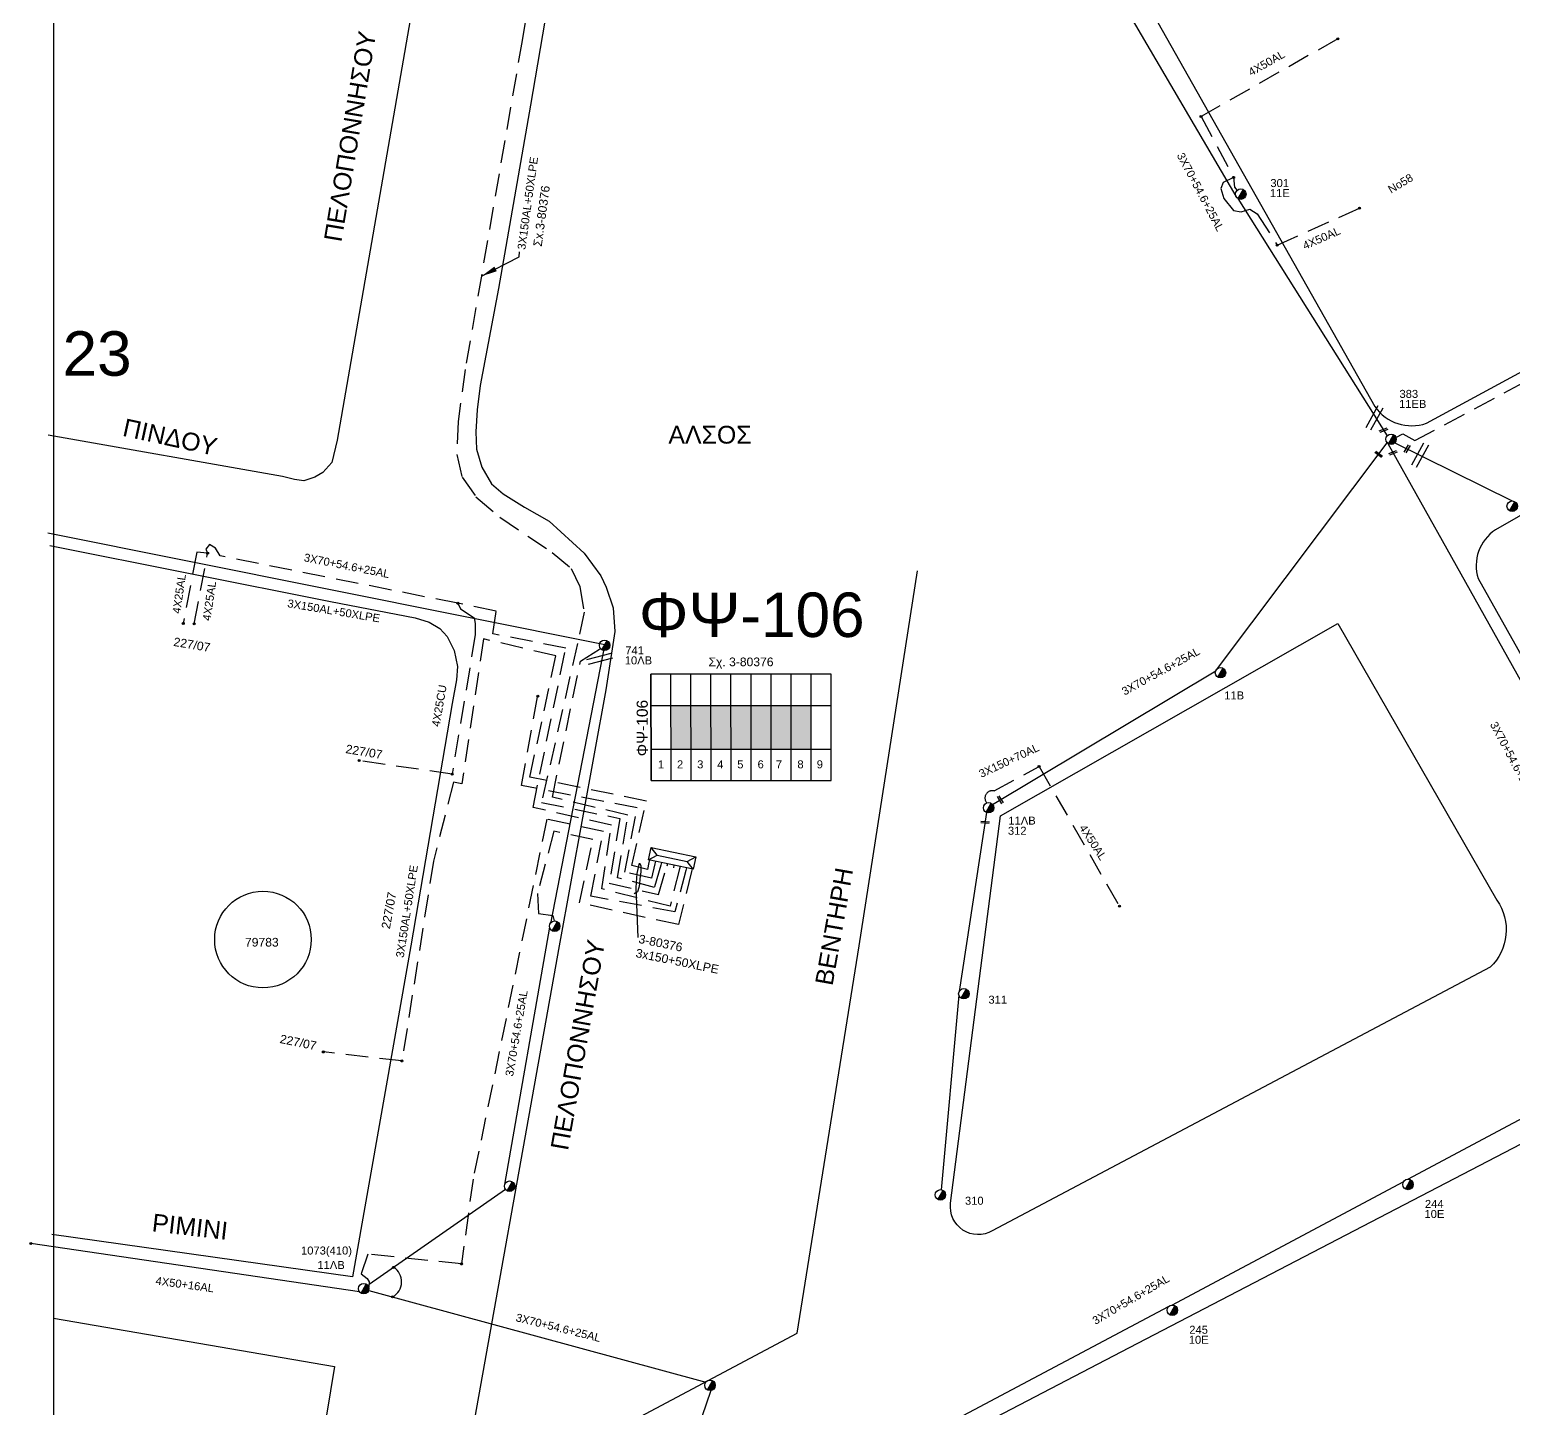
# Model space of a CAD drawing. Header units: millimetres. Extents: x 895 to 1951, y 728 to 1259.
# Drawn here: x 895 to 1061.8, y 893.3 to 1048.4 of the extents above; entities that cross this region are included whole.
import ezdxf
from ezdxf.enums import TextEntityAlignment as Align

# ---------------------------------------------------------------- set-up
doc = ezdxf.new("R2010")
doc.units = ezdxf.units.MM
doc.linetypes.add('DASHED', pattern=[19.05, 12.7, -6.35])
for name, color, linetype in [('Ασφαλειοκιβώτια Χ.Τ 9 αναχωρήσεων', 7, 'Continuous'), ('Γέφυρες Εναέριου Δικτύου', 7, 'Continuous'), ('Γυμνά εναέρια ΧΤ και ΦΟΠ (3Φ)   4x50+16AL', 7, 'Continuous'), ('Επιγραφές - Σχήματα', 7, 'Continuous'), ('Καλώδια ΧΤ   3x150AL+50XLPE', 7, 'DASHED'), ('Καλώδια ΧΤ   4x25CU', 7, 'DASHED'), ('Μηχανική τομή', 7, 'Continuous'), ('Στύλος ΦΜ', 7, 'Continuous'), ('Στύλος ΦΜ @ 1', 7, 'Continuous'), ('Συνδέσεις', 7, 'Continuous'), ('Συνεστραμμένα ΧΤ   3x70+54.6+25 AL', 7, 'SYN_LINE'), ('Τομή', 7, 'Continuous'), ('Υποσταθμός πόλεως', 7, 'Continuous'), ('Υπόβαθρο ΔΕΗ', 7, 'Continuous'), ('Υπόγεια καλώδια Δικτύου ΧΤ και Παρ. ΧΤ - 3X150+70 AL', 7, 'DASHED'), ('Υπόγεια καλώδια Παροχών ΧΤ   .15', 7, 'DASHED'), ('Υπόγεια καλώδια Παροχών ΧΤ   4x25', 7, 'DASHED'), ('Υπόγεια καλώδια Παροχών ΧΤ   4x50AL', 7, 'DASHED')]:
    doc.layers.add(name, color=color, linetype=linetype)
doc.styles.get("Standard").update_dxf_attribs({"font": 'ARIAL.TTF'})
doc.linetypes.add('SYN_LINE', pattern='A,0.5,-0.0001,["/\\/\\/\\/",Standard,S=0.1,R=0,X=0,Y=-0.05],-0.25', length=0.7501)
doc.dimstyles.new('ISO-25', dxfattribs={"dimtxt": 2.5, "dimasz": 2.5, "dimexe": 1.25, "dimexo": 0.625, "dimtad": 1, "dimtxsty": 'Standard', "dimcen": 2.5, "dimadec": 0, "dimazin": 0, "dimtfac": 1, "dimtmove": 0, "dimatfit": 3, "dimfxl": 1, "dimarcsym": 0})

# ---------------------------------------------------------------- blocks, each defined once
blk = doc.blocks.new('ΥΠΑΡΧΩΝ ΤΣΙΜΕΝΤΕΝΙΟΣ ΣΤΥΛΟΣ')
at = {"layer": 'Στύλος ΦΜ'}
blk.add_hatch(color=7, dxfattribs=at).paths.add_polyline_path([(-1.29, -2.28, 0.574793), (2.62, 0, 0.268822), (1.3, 2.27)])
at = {"layer": 'Στύλος ΦΜ', "color": 7}
blk.add_line((-1.29, -2.28), (1.3, 2.27), dxfattribs=at)
blk.add_circle((0, 0), 2.62, dxfattribs=at)
at = {"layer": 'Στύλος ΦΜ', "flags": 4}
for tag, p in [('ΑΡΙΘΜΟΣ', (-4.68, 8.05)), ('ΤΥΠΟΣ', (-4.91, 3.03))]:
    blk.add_attdef(tag, p, '', height=4, dxfattribs=at)
blk = doc.blocks.new('ΜΗΧΑΝΙΚΗ ΤΟΜΗ')
at = {"layer": 'Μηχανική τομή', "ltscale": 40}
for p, q in [((-1.89, 0.78), (1.89, 0.78)), ((1.89, 0), (-1.89, 0))]:
    blk.add_line(p, q, dxfattribs=at)
blk = doc.blocks.new('ΥΠΟΣΤΑΘΜΟΣ ΠΟΛΕΩΣ 8 ΑΝΑΧΩΡΗΣΕΩΝ')
at = {"layer": 'Υποσταθμός πόλεως', "linetype": 'Continuous', "ltscale": 40}
for p, q in [((-8.18, -2.82), (-8.18, -4)), ((-5.9, -2.82), (-5.9, -4)), ((-3.55, -2.82), (-3.55, -4)), ((-1.28, -2.82), (-1.28, -4)), ((1.23, -2.82), (1.23, -4)), ((3.56, -2.82), (3.56, -4)), ((6.03, -2.82), (6.03, -4)), ((8.16, -2.82), (8.16, -4))]:
    blk.add_line(p, q, dxfattribs=at)
blk.add_lwpolyline([(-8.57, 2.82), (8.57, 2.82), (8.57, -2.82), (-8.57, -2.82)], close=True, dxfattribs=at)
for points in [[(-5.75, 0), (-8.57, 2.82)], [(5.75, 0), (8.57, 2.82)], [(-8.57, -2.82), (-5.75, 0)], [(-5.75, 0), (5.75, 0)], [(8.57, -2.82), (5.75, 0)]]:
    blk.add_lwpolyline(points, dxfattribs=at)
at = {"layer": 'Υποσταθμός πόλεως', "linetype": 'SYN_LINE', "ltscale": 40, "flags": 1}
for tag, p in [('ΜΕΤΑΣΧΗΜΑΤΙΣΜΟΣ', (9.59, 1.44)), ('ΙΣΧΥΣ', (9.57, -1.35)), ('ΑΡΙΘΜΟΣ', (9.69, -4.07))]:
    blk.add_attdef(tag, p, '', height=1.8, dxfattribs=at)
blk = doc.blocks.new('ΤΟΜΗ')
at = {"layer": 'Τομή', "ltscale": 40}
for p, q in [((-5.68, 0), (5.68, 0)), ((5.68, -2.33), (-5.68, -2.33))]:
    blk.add_line(p, q, dxfattribs=at)
blk = doc.blocks.new('_ΣΥΝΔΕΣΗ')
at = {"layer": 'Συνδέσεις', "linetype": 'SYN_LINE', "ltscale": 40}
blk.add_hatch(color=256, dxfattribs=at).paths.add_polyline_path([(0.5, -0.01, 1), (-0.5, -0.01, 1)])
at = {"layer": 'Συνδέσεις'}
blk.add_circle((0, -0.01), 0.5, dxfattribs=at)
blk = doc.blocks.new('ΑΣΦΑΛΕΙΟΚΙΒΩΤΙΟ ΥΠΟΣΤΑΘΜΟΥ 9 ΑΝΑΧΩΡΗΣΕΩΝ')
at = {"layer": 'Ασφαλειοκιβώτια Χ.Τ 9 αναχωρήσεων', "ltscale": 40}
for p, q in [((-23.8, 40.36), (24.02, 40.36)), ((-9.72, 40.36), (-9.72, -40.64)), ((9.94, 40.36), (9.94, -40.64)), ((-23.8, 31.36), (24.02, 31.36)), ((-23.8, 22.36), (24.02, 22.36)), ((-23.8, 13.36), (24.02, 13.36)), ((-23.8, 4.36), (24.02, 4.36)), ((-23.8, -4.64), (24.02, -4.64)), ((-23.8, -13.64), (24.02, -13.64)), ((-23.8, -22.64), (24.02, -22.64)), ((-23.8, -31.64), (24.02, -31.64))]:
    blk.add_line(p, q, dxfattribs=at)
at = {"layer": 'Ασφαλειοκιβώτια Χ.Τ 9 αναχωρήσεων'}
blk.add_lwpolyline([(-23.8, -40.64), (24.02, -40.64), (24.02, 40.36), (-23.8, 40.36)], close=True, dxfattribs=at)
for s, p in [('1', (-18.29, 37.24)), ('2', (-18.29, 28.67)), ('3', (-18.29, 19.6)), ('4', (-18.29, 10.58)), ('5', (-18.29, 1.57)), ('6', (-18.29, -7.57)), ('7', (-18.29, -15.81)), ('8', (-18.29, -25.5)), ('9', (-18.29, -34.19))]:
    blk.add_text(s, height=3.6, rotation=270, dxfattribs=at).set_placement(p)
at = {"layer": 'Ασφαλειοκιβώτια Χ.Τ 9 αναχωρήσεων', "ltscale": 40}
for tag, height, p in [('ΟΝΟΜΑ', 5, (-0.16, 44.31)), ('ΚΕΙΜΕΝΟ 1', 2, (17.06, 35.59)), ('ΚΕΙΜΕΝΟ 2', 2, (17.06, 26.88)), ('ΚΕΙΜΕΝΟ 3', 2, (17.06, 17.69)), ('ΚΕΙΜΕΝΟ 4', 2, (17.06, 8.71)), ('ΚΕΙΜΕΝΟ 5', 2, (17.06, -0.13)), ('ΚΕΙΜΕΝΟ 6', 2, (17.06, -9.05)), ('ΚΕΙΜΕΝΟ 7', 2, (17.06, -18.13)), ('ΚΕΙΜΕΝΟ 8', 2, (17.06, -26.85)), ('ΚΕΙΜΕΝΟ 9', 2, (17.06, -35.99)), ('ΣΧ', 2, (-0.1, -42.64))]:
    blk.add_attdef(tag, text='', height=height, dxfattribs=at).set_placement(p, align=Align.MIDDLE_CENTER)

msp = doc.modelspace()

# ---------------------------------------------------------------- hatches: boundary and pattern name
at = {"layer": 'Ασφαλειοκιβώτια Χ.Τ 9 αναχωρήσεων'}
for color, points in [(2, [(969.35, 972.36), (967.1, 972.36), (967.1, 967.45), (969.35, 967.45)]), (27, [(971.6, 972.36), (969.35, 972.36), (969.35, 967.45), (971.6, 967.45)]), (62, [(973.85, 972.36), (971.6, 972.36), (971.6, 967.45), (973.85, 967.45)]), (5, [(976.1, 972.36), (973.85, 972.36), (973.85, 967.45), (976.1, 967.45)]), (30, [(978.35, 972.36), (976.1, 972.36), (976.1, 967.45), (978.35, 967.45)]), (6, [(980.6, 972.37), (978.35, 972.36), (978.35, 967.45), (980.6, 967.45)]), (85, [(982.85, 972.37), (980.6, 972.37), (980.6, 967.45), (982.85, 967.45)])]:
    msp.add_hatch(color=color, dxfattribs=at).paths.add_polyline_path(points)

# ---------------------------------------------------------------- linework, layer by layer
at = {"layer": 'Γέφυρες Εναέριου Δικτύου'}
msp.add_arc((934.87, 907.56), 1.93, 298.5172, 57.7618, dxfattribs=at)
at = {"layer": 'Γυμνά εναέρια ΧΤ και ΦΟΠ (3Φ)   4x50+16AL', "color": 85}
msp.add_lwpolyline([(932.08, 906.42), (895.09, 911.86)], dxfattribs=at)
at = {"layer": 'Επιγραφές - Σχήματα'}
msp.add_lwpolyline([(897.66, 745.99), (1897.31, 745.99), (1897.31, 1250.94), (897.66, 1250.94)], close=True, dxfattribs=at)
msp.add_lwpolyline([(963.42, 946.27), (963.19, 951.89), (963.28, 953.49), (963.56, 954.66), (963.7, 954.38), (963.7, 953.68), (963.61, 952.88), (963.56, 952.27), (963.47, 951.89), (963.33, 951.43), (962.95, 951.19)], dxfattribs=at)
msp.add_circle((921.21, 946.05), 5.43, dxfattribs=at)
at = {"layer": 'Καλώδια ΧΤ   3x150AL+50XLPE', "color": 27, "ltscale": 0.2}
msp.add_lwpolyline([(961.14, 1081.77), (960.32, 1081.39), (960.03, 1080.02), (955.32, 1075.95), (950.36, 1047.18), (943.95, 1010.16), (943.15, 1004.33), (943.03, 1000.61), (943.61, 998.06), (945.16, 995.84), (947.84, 993.55), (953.74, 989.6), (955.87, 987.8), (956.84, 985.75), (957.34, 982.87), (956.58, 979.34), (952.54, 961.48), (961.35, 959.68), (960.16, 952.39), (965.7, 951.12), (966.64, 954.29)], dxfattribs=at)
at = {"layer": 'Καλώδια ΧΤ   3x150AL+50XLPE', "color": 62, "ltscale": 0.2}
msp.add_lwpolyline([(968.06, 953.99), (967, 949.8), (959.32, 951.75), (960.4, 958.92), (951.58, 960.91), (955.26, 978.81), (947.05, 980.45), (947.43, 982.99), (943.13, 983.87), (916.38, 989.2), (915.86, 990.08), (915.2, 990.49), (914.77, 989.95), (914.99, 989.52)], dxfattribs=at)
at = {"layer": 'Καλώδια ΧΤ   3x150AL+50XLPE', "color": 5, "ltscale": 0.2}
msp.add_lwpolyline([(964.61, 954.72), (964.46, 953.93), (962.7, 954.38), (964.33, 961.61), (951.24, 964.33), (954.13, 977.96), (946, 979.87), (943.58, 963.55), (942.62, 963.75), (940.38, 954.85), (936.84, 932.4), (928, 933.41)], dxfattribs=at)
at = {"layer": 'Καλώδια ΧΤ   3x150AL+50XLPE', "color": 2, "ltscale": 0.2}
msp.add_lwpolyline([(965.97, 954.43), (965.23, 951.92), (961.08, 953.01), (962.26, 960.04), (953.76, 962.06), (956.92, 977.36), (959.17, 978.79)], dxfattribs=at)
at = {"layer": 'Καλώδια ΧΤ   3x150AL+50XLPE', "color": 30, "ltscale": 0.2}
msp.add_lwpolyline([(965.28, 954.58), (964.9, 952.96), (961.91, 953.64), (963.29, 960.88), (950.3, 963.36), (952.11, 973.42)], dxfattribs=at)
at = {"layer": 'Καλώδια ΧΤ   3x150AL+50XLPE', "color": 85, "ltscale": 0.2}
msp.add_lwpolyline([(968.78, 953.83), (967.54, 949.17), (958.08, 950.93), (959.5, 958.21), (953.13, 959.58), (944.84, 919.1), (943.53, 909.57), (933, 910.68), (932.24, 908.46), (932.94, 907.95), (933.16, 907.55), (933.11, 906.95)], dxfattribs=at)
at = {"layer": 'Καλώδια ΧΤ   3x150AL+50XLPE', "color": 6, "ltscale": 0.2}
msp.add_lwpolyline([(969.4, 953.7), (967.93, 947.73), (956.8, 950.17), (958.32, 957.29), (953.94, 958.23), (952.09, 951.25), (952.21, 948.99), (953.82, 948.74), (953.96, 948.14)], dxfattribs=at)
at = {"layer": 'Καλώδια ΧΤ   4x25CU', "color": 62, "ltscale": 0.2}
msp.add_lwpolyline([(943.13, 983.87), (943.44, 983.25), (944.97, 982.25), (945.08, 981.61), (945.09, 980.37), (942.48, 964.65), (932.03, 966.18)], dxfattribs=at)
at = {"layer": 'Συνεστραμμένα ΧΤ   3x70+54.6+25 AL', "color": 27, "ltscale": 20}
for points in [[(1011.99, 1061.43), (1030.64, 1029.65)], [(1030.86, 1029.4), (1047.64, 1002.72)]]:
    msp.add_lwpolyline(points, dxfattribs=at)
at = {"layer": 'Συνεστραμμένα ΧΤ   3x70+54.6+25 AL', "color": 133, "ltscale": 20}
for points in [[(1028.58, 976.55), (1047.66, 1001.9)], [(1047.72, 1001.85), (1069.39, 963.17)], [(1003.27, 961.26), (1028.36, 976.28)], [(1002.59, 960.33), (999.51, 940.2)], [(999.48, 939.78), (997.47, 917.92)]]:
    msp.add_lwpolyline(points, dxfattribs=at)
at = {"layer": 'Συνεστραμμένα ΧΤ   3x70+54.6+25 AL', "color": 30, "ltscale": 20}
msp.add_lwpolyline([(1048.52, 1001.93), (1061.69, 995.38)], dxfattribs=at)
at = {"layer": 'Συνεστραμμένα ΧΤ   3x70+54.6+25 AL', "color": 2, "ltscale": 20}
msp.add_lwpolyline([(959.65, 979.21), (897, 991.77)], dxfattribs=at)
at = {"layer": 'Συνεστραμμένα ΧΤ   3x70+54.6+25 AL', "color": 6, "ltscale": 20}
for points in [[(959.63, 979.14), (953.53, 947.87)], [(953.44, 947.45), (948.39, 918.49)], [(948.49, 917.94), (933.14, 907.27)], [(933.1, 906.6), (971.01, 896.27)], [(971.59, 895.34), (961.86, 866.91)]]:
    msp.add_lwpolyline(points, dxfattribs=at)
at = {"layer": 'Συνεστραμμένα ΧΤ   3x70+54.6+25 AL', "color": 85, "ltscale": 20}
for points in [[(1049.96, 919.09), (1085.07, 937.82)], [(1023.44, 904.94), (1049.5, 918.84)], [(996.36, 890.6), (1023.06, 904.77)]]:
    msp.add_lwpolyline(points, dxfattribs=at)
at = {"layer": 'Υπόβαθρο ΔΕΗ'}
for points in [[(1052.06, 1004.11), (1052.06, 1004.11), (1102.95, 1031.68, 0.303533), (1105.5, 1036.51), (1084.22, 1065.45), (1064.83, 1092.99, 0.315464), (1063.28, 1093.54), (1023.76, 1091.37), (998.91, 1089.83), (1046.25, 1005.99, 0.333652), (1052.06, 1004.11, 20.832284)], [(1080.95, 955.66), (1135.37, 985.66, 0.465205), (1136.06, 993.53, -2.836458), (1136.06, 993.53), (1115.93, 1021.04, 0.339974), (1110.3, 1021.09), (1059.82, 992.13), (1059.82, 992.13, 0.339698), (1057.89, 986.64), (1074.51, 957, 0.397671), (1080.95, 955.66, 7.556439)], [(897.64, 903.47), (929.26, 898.03), (925.98, 878.19, -0.217032), (920.43, 869.92), (897.81, 858.01)]]:
    msp.add_lwpolyline(points, format="xyb", dxfattribs=at)
for points in [[(896.53, 1078.79), (937.84, 1072.59), (939.31, 1072.28), (940.49, 1071.45), (941.19, 1070.26), (941.09, 1068.89), (940.23, 1063.78), (929.55, 1002.22), (928.96, 999.72), (927.94, 998.57), (927.05, 998.05), (925.8, 997.66), (924.75, 997.81), (923.42, 998.14), (897.07, 1002.76)], [(955.05, 1061.88), (951.3, 1039.89), (947.69, 1019.26), (945.64, 1008.37), (945.3, 1005.63), (945.16, 1003.14), (945.21, 1001.19), (945.84, 999.18), (946.91, 997.3), (948.23, 996.17), (950.64, 994.67), (953.38, 993.1), (957.34, 989.52), (959.22, 986.97), (959.8, 985.69), (960.61, 983.36), (960.78, 980.68), (959.76, 974.12), (954.53, 945.34), (943.1, 881.48), (981.28, 901.79), (988.27, 945.34), (994.84, 987.53)], [(897.24, 990.38), (928.81, 984.08), (938.32, 982.25), (939.89, 981.75), (941.09, 981.02), (941.91, 980.15), (942.73, 978.56), (943.08, 976.77), (942.97, 975.27), (942.5, 972.6), (937.83, 945.34), (937.83, 945.34), (931.29, 908.11), (897.45, 912.87)]]:
    msp.add_lwpolyline(points, dxfattribs=at)
for points in [[(1059.23, 942.93), (1003.23, 913.3, -0.62554), (998.55, 916.39), (1004.15, 959.98), (1004.15, 959.98), (1042.08, 981.61), (1059.98, 950.49, -0.368477)], [(1031.24, 860.47), (1031.24, 860.47), (1089.78, 891.49, 0.304729), (1091.12, 896.1), (1074.2, 926.12, 0.363376), (1070.18, 926.93), (1018.63, 900.14), (997.4, 889.09, 0.417466), (994.73, 880.47), (1007.97, 851.48, 0.328495), (1011.05, 850.27, -0.324226)]]:
    msp.add_lwpolyline(points, format="xyb", close=True, dxfattribs=at)
at = {"layer": 'Υπόγεια καλώδια Δικτύου ΧΤ και Παρ. ΧΤ - 3X150+70 AL', "color": 133, "ltscale": 0.2}
msp.add_lwpolyline([(1002.61, 961.43, -0.740662), (1003.43, 962.76), (1008.49, 965.53)], format="xyb", dxfattribs=at)
at = {"layer": 'Υπόγεια καλώδια Παροχών ΧΤ   .15', "color": 133, "ltscale": 0.2}
msp.add_lwpolyline([(1048.62, 1002.53), (1049.41, 1002.91), (1050.74, 1002.16), (1077, 1016.22), (1090.81, 1023.98), (1083.66, 1036.03)], dxfattribs=at)
at = {"layer": 'Υπόγεια καλώδια Παροχών ΧΤ   4x25', "color": 62, "ltscale": 0.2}
msp.add_lwpolyline([(913.48, 981.56), (914.99, 989.52), (913.77, 989.63), (912.25, 981.59)], dxfattribs=at)
at = {"layer": 'Υπόγεια καλώδια Παροχών ΧΤ   4x50AL', "color": 27, "ltscale": 0.2}
for points in [[(1042.09, 1047.35), (1026.71, 1038.61), (1030.38, 1031.76), (1030.47, 1030.68), (1030.76, 1030.31)], [(1030.38, 1031.76), (1029.21, 1031.19), (1028.94, 1030.51), (1029.28, 1029.4), (1030.35, 1028.05), (1031.23, 1027.88), (1032.21, 1028.19), (1033.04, 1027.68), (1035.28, 1024.14), (1044.54, 1028.32)]]:
    msp.add_lwpolyline(points, dxfattribs=at)
at = {"layer": 'Υπόγεια καλώδια Παροχών ΧΤ   4x50AL', "color": 133, "ltscale": 0.2}
msp.add_lwpolyline([(1008.49, 965.53), (1017.53, 949.81)], dxfattribs=at)

# ---------------------------------------------------------------- block references
at = {"layer": 'Ασφαλειοκιβώτια Χ.Τ 9 αναχωρήσεων', "xscale": 0.2500000000000004, "yscale": 0.2500000000000004, "zscale": 0.2500000000000004, "rotation": 90.02254835409008}
msp.add_blockref('ΑΣΦΑΛΕΙΟΚΙΒΩΤΙΟ ΥΠΟΣΤΑΘΜΟΥ 9 ΑΝΑΧΩΡΗΣΕΩΝ', (974.94, 969.88), dxfattribs=at).add_auto_attribs({'ΟΝΟΜΑ': 'ΦΨ-106'})
at = {"layer": 'Μηχανική τομή'}
for p, xscale, yscale, zscale, rotation in [((1047.19, 1003.43), 0.2500000000002197, 0.2500000000002197, 0.2500000000002197, 202.0910860683802), ((1049.81, 1001.29), 0.2500000000001942, 0.2500000000001942, 0.2500000000001942, 239.7540930309107), ((1046.75, 1000.7), 0.2500000000002275, 0.2500000000002275, 0.2500000000002275, 141.8167832876294), ((1048.26, 1000.88), 0.2500000000002197, 0.2500000000002197, 0.2500000000002197, 202.0910860683802), ((1004.22, 961.83), 0.2500000000002205, 0.2500000000002205, 0.2500000000002205, 122.1752094724446), ((1002.43, 959.34), 0.2500000000001989, 0.2500000000001989, 0.2500000000001989, 176.4225556374085)]:
    msp.add_blockref('ΜΗΧΑΝΙΚΗ ΤΟΜΗ', p, dxfattribs=dict(at, xscale=xscale, yscale=yscale, zscale=zscale, rotation=rotation))
at = {"layer": 'Στύλος ΦΜ @ 1', "ltscale": 40}
ref = msp.add_blockref('ΥΠΑΡΧΩΝ ΤΣΙΜΕΝΤΕΝΙΟΣ ΣΤΥΛΟΣ', (1031.18, 1029.89), dxfattribs=dict(at, xscale=0.2249999999999091, yscale=0.2249999999999091, zscale=0.2249999999999091))
ref.add_attrib('ΤΥΠΟΣ', '11E', (1034.45, 1029.55), dxfattribs={"layer": 'Στύλος ΦΜ', "height": 0.9, "flags": 4})
ref.add_attrib('ΑΡΙΘΜΟΣ', '301', (1034.51, 1030.68), dxfattribs={"layer": 'Στύλος ΦΜ', "height": 0.9, "flags": 4})
ref = msp.add_blockref('ΥΠΑΡΧΩΝ ΤΣΙΜΕΝΤΕΝΙΟΣ ΣΤΥΛΟΣ', (1048.08, 1002.32), dxfattribs=dict(at, xscale=0.2249999999999091, yscale=0.2249999999999091, zscale=0.2249999999999091))
ref.add_attrib('ΤΥΠΟΣ', '11EB', (1048.98, 1005.84), dxfattribs={"layer": 'Στύλος ΦΜ', "height": 0.9, "flags": 4})
ref.add_attrib('ΑΡΙΘΜΟΣ', '383', (1049.03, 1006.97), dxfattribs={"layer": 'Στύλος ΦΜ', "height": 0.9, "flags": 4})
ref = msp.add_blockref('ΥΠΑΡΧΩΝ ΤΣΙΜΕΝΤΕΝΙΟΣ ΣΤΥΛΟΣ', (1061.71, 994.79), dxfattribs=dict(at, xscale=0.2249999999999091, yscale=0.2249999999999091, zscale=0.2249999999999091))
ref.add_attrib('ΤΥΠΟΣ', '11ΛB', (1062.76, 990.49), dxfattribs={"layer": 'Στύλος ΦΜ', "height": 0.9, "flags": 4})
ref.add_attrib('ΑΡΙΘΜΟΣ', '964', (1062.81, 991.62), dxfattribs={"layer": 'Στύλος ΦΜ', "height": 0.9, "flags": 4})
ref = msp.add_blockref('ΥΠΑΡΧΩΝ ΤΣΙΜΕΝΤΕΝΙΟΣ ΣΤΥΛΟΣ', (959.63, 979.14), dxfattribs=dict(at, xscale=0.2249999999999091, yscale=0.2249999999999091, zscale=0.2249999999999091))
ref.add_attrib('ΤΥΠΟΣ', '10ΛB', (961.9, 977), dxfattribs={"layer": 'Στύλος ΦΜ', "height": 0.9, "flags": 4})
ref.add_attrib('ΑΡΙΘΜΟΣ', '741', (961.96, 978.13), dxfattribs={"layer": 'Στύλος ΦΜ', "height": 0.9, "flags": 4})
ref = msp.add_blockref('ΥΠΑΡΧΩΝ ΤΣΙΜΕΝΤΕΝΙΟΣ ΣΤΥΛΟΣ', (1028.9, 976.06), dxfattribs=dict(at, xscale=0.2249999999999091, yscale=0.2249999999999091, zscale=0.2249999999999091))
ref.add_attrib('ΤΥΠΟΣ', '11B', (1029.32, 973.06), dxfattribs={"layer": 'Στύλος ΦΜ', "height": 0.9, "flags": 4})
ref = msp.add_blockref('ΥΠΑΡΧΩΝ ΤΣΙΜΕΝΤΕΝΙΟΣ ΣΤΥΛΟΣ', (1002.82, 960.88), dxfattribs=dict(at, xscale=0.2249999999999091, yscale=0.2249999999999091, zscale=0.2249999999999091))
ref.add_attrib('ΤΥΠΟΣ', '312', (1004.99, 957.84), dxfattribs={"layer": 'Στύλος ΦΜ', "height": 0.9, "flags": 4})
ref.add_attrib('ΑΡΙΘΜΟΣ', '11ΛB', (1005.04, 958.98), dxfattribs={"layer": 'Στύλος ΦΜ', "height": 0.9, "flags": 4})
at = {"layer": 'Στύλος ΦΜ @ 1', "ltscale": 40, "xscale": 0.2249999999999091, "yscale": 0.2249999999999091, "zscale": 0.2249999999999091}
for p in [(954.02, 947.55), (948.95, 918.31), (971.49, 895.92)]:
    msp.add_blockref('ΥΠΑΡΧΩΝ ΤΣΙΜΕΝΤΕΝΙΟΣ ΣΤΥΛΟΣ', p, dxfattribs=at)
at = {"layer": 'Στύλος ΦΜ @ 1', "ltscale": 40}
ref = msp.add_blockref('ΥΠΑΡΧΩΝ ΤΣΙΜΕΝΤΕΝΙΟΣ ΣΤΥΛΟΣ', (1000.04, 939.96), dxfattribs=dict(at, xscale=0.2249999999999091, yscale=0.2249999999999091, zscale=0.2249999999999091))
ref.add_attrib('ΤΥΠΟΣ', '311', (1002.8, 938.84), dxfattribs={"layer": 'Στύλος ΦΜ', "height": 0.9, "flags": 4})
ref = msp.add_blockref('ΥΠΑΡΧΩΝ ΤΣΙΜΕΝΤΕΝΙΟΣ ΣΤΥΛΟΣ', (997.4, 917.34), dxfattribs=dict(at, xscale=0.2249999999999091, yscale=0.2249999999999091, zscale=0.2249999999999091))
ref.add_attrib('ΤΥΠΟΣ', '310', (1000.16, 916.23), dxfattribs={"layer": 'Στύλος ΦΜ', "height": 0.9, "flags": 4})
ref = msp.add_blockref('ΥΠΑΡΧΩΝ ΤΣΙΜΕΝΤΕΝΙΟΣ ΣΤΥΛΟΣ', (1049.99, 918.51), dxfattribs=dict(at, xscale=0.2249999999999091, yscale=0.2249999999999091, zscale=0.2249999999999091))
ref.add_attrib('ΤΥΠΟΣ', '10E', (1051.84, 914.74), dxfattribs={"layer": 'Στύλος ΦΜ', "height": 0.9, "flags": 4})
ref.add_attrib('ΑΡΙΘΜΟΣ', '244', (1051.89, 915.87), dxfattribs={"layer": 'Στύλος ΦΜ', "height": 0.9, "flags": 4})
ref = msp.add_blockref('ΥΠΑΡΧΩΝ ΤΣΙΜΕΝΤΕΝΙΟΣ ΣΤΥΛΟΣ', (932.54, 906.79), dxfattribs=dict(at, xscale=0.2249999999999091, yscale=0.2249999999999091, zscale=0.2249999999999091))
ref.add_attrib('ΤΥΠΟΣ', '11ΛΒ', (927.33, 909), dxfattribs={"layer": 'Στύλος ΦΜ', "height": 0.9, "flags": 4})
ref.add_attrib('ΑΡΙΘΜΟΣ', '1073(410)', (925.49, 910.63), dxfattribs={"layer": 'Στύλος ΦΜ', "height": 0.9, "flags": 4})
ref = msp.add_blockref('ΥΠΑΡΧΩΝ ΤΣΙΜΕΝΤΕΝΙΟΣ ΣΤΥΛΟΣ', (1023.48, 904.36), dxfattribs=dict(at, xscale=0.2249999999999091, yscale=0.2249999999999091, zscale=0.2249999999999091))
ref.add_attrib('ΤΥΠΟΣ', '10E', (1025.33, 900.59), dxfattribs={"layer": 'Στύλος ΦΜ', "height": 0.9, "flags": 4})
ref.add_attrib('ΑΡΙΘΜΟΣ', '245', (1025.39, 901.72), dxfattribs={"layer": 'Στύλος ΦΜ', "height": 0.9, "flags": 4})
ref = msp.add_blockref('ΥΠΑΡΧΩΝ ΤΣΙΜΕΝΤΕΝΙΟΣ ΣΤΥΛΟΣ', (1023.48, 904.36), dxfattribs=dict(at, xscale=0.2249999999999091, yscale=0.2249999999999091, zscale=0.2249999999999091))
ref.add_attrib('ΤΥΠΟΣ', '10E', (1025.33, 900.59), dxfattribs={"layer": 'Στύλος ΦΜ', "height": 0.9, "flags": 4})
ref.add_attrib('ΑΡΙΘΜΟΣ', '245', (1025.39, 901.72), dxfattribs={"layer": 'Στύλος ΦΜ', "height": 0.9, "flags": 4})
at = {"layer": 'Συνδέσεις', "xscale": 0.2249999999999091, "yscale": 0.2249999999999091, "zscale": 0.2249999999999091}
for p in [(1042.09, 1047.35), (1026.71, 1038.61), (1030.38, 1031.76), (1044.54, 1028.32), (1035.28, 1024.14), (914.99, 989.52), (943.13, 983.87), (912.25, 981.59), (913.48, 981.56), (952.11, 973.42), (932.03, 966.18), (942.48, 964.65), (1008.49, 965.53), (1017.53, 949.81), (928, 933.41), (936.84, 932.4), (895.09, 911.86), (943.53, 909.57), (935.9, 909.19), (935.79, 905.87)]:
    msp.add_blockref('_ΣΥΝΔΕΣΗ', p, dxfattribs=at)
at = {"layer": 'Τομή'}
for p, xscale, yscale, zscale, rotation in [((1046.47, 1004.59), 0.2499999999999894, 0.2499999999999894, 0.2499999999999894, 241.0176585202842), ((1051.6, 1000.4), 0.2499999999999894, 0.2499999999999894, 0.2499999999999894, 241.0176585202842), ((959.01, 977.91), 0.2500000000000132, 0.2500000000000132, 0.2500000000000132, 14.48690309842512)]:
    msp.add_blockref('ΤΟΜΗ', p, dxfattribs=dict(at, xscale=xscale, yscale=yscale, zscale=zscale, rotation=rotation))
at = {"layer": 'Υποσταθμός πόλεως', "xscale": 0.3000000000000007, "yscale": 0.2499999999999986, "zscale": 0.25, "rotation": 348.0343704516054}
msp.add_blockref('ΥΠΟΣΤΑΘΜΟΣ ΠΟΛΕΩΣ 8 ΑΝΑΧΩΡΗΣΕΩΝ', (967.22, 955.19), dxfattribs=at)

# ---------------------------------------------------------------- texts
at = {"layer": 'Γυμνά εναέρια ΧΤ και ΦΟΠ (3Φ)   4x50+16AL', "color": 7, "insert": (909.21, 908.15), "char_height": 0.9, "width": 84.1859, "attachment_point": 1, "rotation": 352.262}
msp.add_mtext('4X50+16AL', dxfattribs=at)
at = {"layer": 'Επιγραφές - Σχήματα', "color": 7, "attachment_point": 1}
for s, insert, char_height, width, rotation in [('ΠΕΛΟΠΟΝΝΗΣΟΥ', (928.05, 1024.75), 2, 84.1859, 80.5377), ('ΠΙΝΔΟΥ', (905.74, 1004.68), 2, 84.1859, 347.7291), ('3X70+54.6+25AL', (925.93, 989.5), 0.9, 16.4673, 348.6848), ('ΒΕΝΤΗΡΗ', (983.29, 941.13), 2, 84.1859, 79.9323), ('ΠΕΛΟΠΟΝΝΗΣΟΥ', (953.54, 922.6), 2, 84.1859, 79.9323), ('ΡΙΜΙΝΙ', (908.88, 915.24), 2, 84.1859, 353.411)]:
    msp.add_mtext(s, dxfattribs=dict(at, insert=insert, char_height=char_height, width=width, rotation=rotation))
at = {"layer": 'Επιγραφές - Σχήματα', "insert": (898.67, 1014.46), "char_height": 5, "width": 21.3301, "attachment_point": 1}
msp.add_mtext('23', dxfattribs=at)
at = {"layer": 'Επιγραφές - Σχήματα', "color": 7, "width": 84.1859, "attachment_point": 1}
for s, insert, char_height in [('ΑΛΣΟΣ', (966.81, 1003.83), 2), ('ΦΨ-106', (963.49, 985.08), 5)]:
    msp.add_mtext(s, dxfattribs=dict(at, insert=insert, char_height=char_height))
at = {"layer": 'Καλώδια ΧΤ   3x150AL+50XLPE', "color": 7, "char_height": 0.9, "width": 13.9242, "attachment_point": 5}
for insert, rotation in [((950.99, 1028.86), 82.1223), ((929.17, 983.02), 350.5421), ((937.4, 949.23), 81.2481)]:
    msp.add_mtext('3X150AL+50XLPE', dxfattribs=dict(at, insert=insert, rotation=rotation))
at = {"layer": 'Καλώδια ΧΤ   4x25CU', "color": 7, "insert": (940.18, 970.09), "char_height": 0.9, "width": 84.1859, "attachment_point": 1, "rotation": 80.1543}
msp.add_mtext('4X25CU', dxfattribs=at)
at = {"layer": 'Συνεστραμμένα ΧΤ   3x70+54.6+25 AL', "color": 7, "char_height": 0.9, "width": 84.1859, "attachment_point": 1}
for insert, rotation in [((1024.75, 1034.67), 297.9893), ((1017.68, 974.27), 28.8081), ((1059.97, 970.68), 297.9893), ((948.45, 930.76), 80.3067), ((1014.37, 903.48), 30.4661), ((949.79, 904.02), 346.0579)]:
    msp.add_mtext('3X70+54.6+25AL', dxfattribs=dict(at, insert=insert, rotation=rotation))
at = {"layer": 'Υπόγεια καλώδια Δικτύου ΧΤ και Παρ. ΧΤ - 3X150+70 AL', "color": 7, "char_height": 0.9, "width": 84.1859, "attachment_point": 1}
for s, insert, rotation in [('No58', (1047.62, 1030.7), 31.069), ('{\\H1.083x;\\C256;Σx.3-80376}', (951.59, 1024.07), 82.2534), ('{\\H1.083x;\\C256;227/07}', (911.25, 980.05), 350.4992), ('{\\H1.083x;\\C256;227/07}', (930.61, 968), 350.4992), ('3X150+70AL', (1001.61, 965.04), 25.1269), ('{\\H1.083x;\\C256;227/07}', (934.52, 947.36), 79.7661), ('{\\H1.083x;\\C256;3-80376\\P3x150+50XLPE}', (963.58, 946.64), 348.4924), ('{\\H1.083x;\\C256;227/07}', (923.23, 935.39), 348.4924)]:
    msp.add_mtext(s, dxfattribs=dict(at, insert=insert, rotation=rotation))
for s, insert in [('{\\H1.083x;\\C256;Σχ. 3-80376}', (971.32, 977.77)), ('{\\H1.083x;\\C256;79783}', (919.19, 946.24))]:
    msp.add_mtext(s, dxfattribs=dict(at, insert=insert))
at = {"layer": 'Υπόγεια καλώδια Παροχών ΧΤ   4x25', "color": 7, "char_height": 0.9, "width": 84.1859, "attachment_point": 1, "rotation": 81.6417}
for insert in [(911.01, 982.79), (914.41, 981.99)]:
    msp.add_mtext('4X25AL', dxfattribs=dict(at, insert=insert))
at = {"layer": 'Υπόγεια καλώδια Παροχών ΧΤ   4x50AL', "color": 7, "char_height": 0.9, "width": 84.1859, "attachment_point": 1}
for insert, rotation in [((1031.91, 1043.91), 29.6779), ((1038.03, 1024.44), 23.9969), ((1013.72, 959.12), 302.9015)]:
    msp.add_mtext('4X50AL', dxfattribs=dict(at, insert=insert, rotation=rotation))

# ---------------------------------------------------------------- leaders
at = {"layer": 'Επιγραφές - Σχήματα'}
msp.add_leader([(945.77, 1020.65), (950.03, 1022.84), (950.06, 1023.39)], dimstyle='ISO-25', override={"dimasz": 1.8, "dimgap": 0.625, "dimtad": 0}, dxfattribs=at)

doc.saveas('drawing.dxf')
